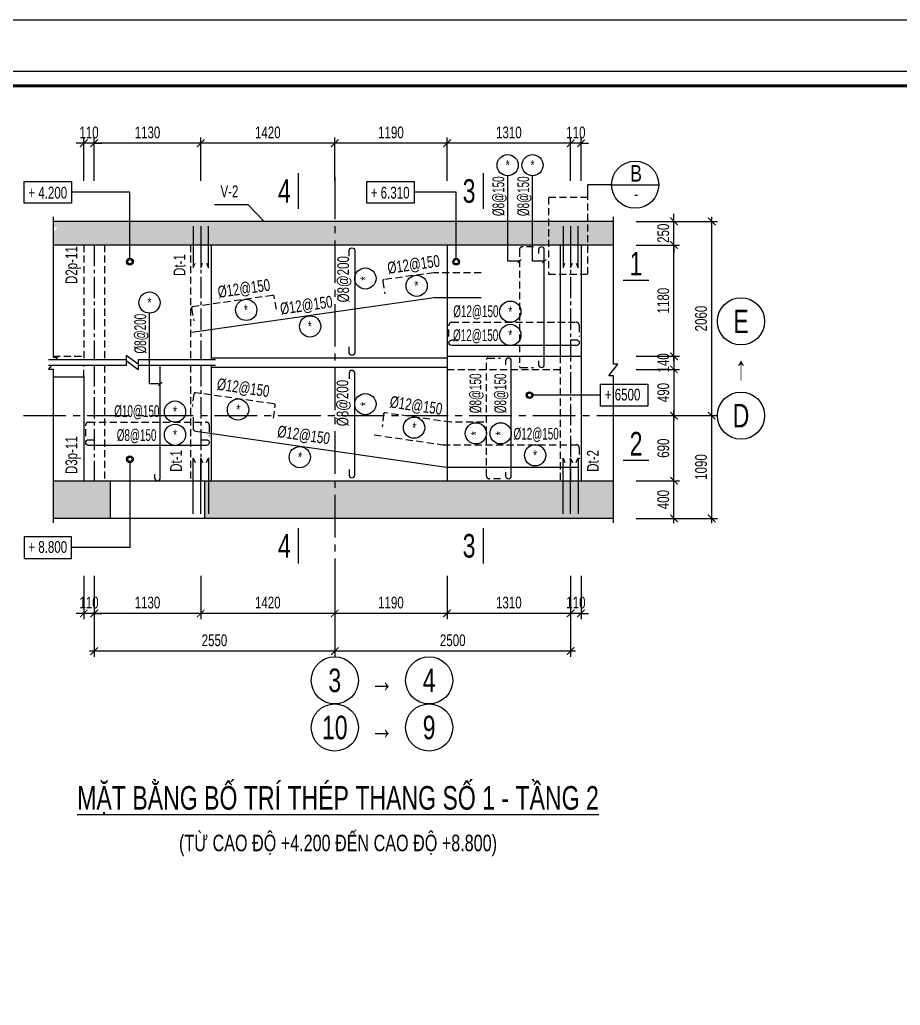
# Model space of a CAD drawing. Header units: millimetres. Extents: x -77370 to 109412, y -14880 to 214694.
# Drawn here: x 47377 to 56709, y 204241 to 214694 of the extents above; entities that cross this region are included whole.
import ezdxf
from ezdxf.enums import TextEntityAlignment as Align

# ---------------------------------------------------------------- set-up
doc = ezdxf.new("R2010")
doc.units = ezdxf.units.MM
doc.header["$LTSCALE"] = 300
doc.header["$MEASUREMENT"] = 0
doc.header["$PDMODE"] = 66
doc.linetypes.add('CENTER2', pattern=[1.125, 0.75, -0.125, 0.125, -0.125])
doc.linetypes.add('HIDDEN', pattern=[0.375, 0.25, -0.125])
doc.layers.get('0').update_dxf_attribs({"linetype": 'CONTINUOUS'})
doc.layers.get('DEFPOINTS').update_dxf_attribs({"linetype": 'CONTINUOUS'})
for name, color, linetype in [('CDC-KHUNGTEN', 7, 'CONTINUOUS'), ('CDC.01.AXIS', 160, 'CENTER2'), ('CDC.02.DIM', 1, 'CONTINUOUS'), ('CDC.03.BORDER', 3, 'CONTINUOUS'), ('CDC.06.TEXT', 2, 'CONTINUOUS'), ('CDC.10.HATCH', 251, 'CONTINUOUS'), ('CDC.11.NOTE', 8, 'CONTINUOUS'), ('CDC.14.STEELNUM', 2, 'CONTINUOUS'), ('KCS_BEAM', 8, 'HIDDEN'), ('KCS_COLUMN', 4, 'CONTINUOUS'), ('KCS_STEEL', 4, 'CONTINUOUS'), ('KCS_STEEL_BOTTOM', 4, 'CONTINUOUS'), ('KCS_STEEL_TOP', 4, 'HIDDEN'), ('KCS_TEXT_B', 2, 'CONTINUOUS')]:
    doc.layers.add(name, color=color, linetype=linetype)
doc.styles.add('KCS_BIGTEXT', font='arial.ttf', dxfattribs={"width": 0.7})
doc.styles.add('KCS_SMTEXT', font='arial.ttf', dxfattribs={"width": 0.7})
doc.styles.add('SMTEXT', font='arial.ttf', dxfattribs={"width": 0.7})
doc.dimstyles.new('KCS_DIM50', dxfattribs={"dimscale": 2, "dimtxt": 62.5, "dimasz": 40, "dimexe": 30, "dimexo": 0, "dimgap": 25, "dimtad": 1, "dimdec": 0, "dimzin": 13, "dimdsep": 46, "dimtxsty": 'KCS_SMTEXT', "dimblk": 'ARCHTICK', "dimcen": 0, "dimdle": 25, "dimclrd": 1, "dimclre": 1, "dimclrt": 2, "dimadec": 0, "dimazin": 0, "dimtfac": 1, "dimtdec": 0, "dimtix": 1, "dimtmove": 2, "dimatfit": 3, "dimfxl": 1, "dimtolj": 1, "dimtzin": 13, "dimarcsym": 0})

# ---------------------------------------------------------------- blocks, each defined once
blk = doc.blocks.new('_ArchTick')
at = {"color": 0, "linetype": 'ByBlock', "const_width": 0.15}
blk.add_lwpolyline([(-0.5, -0.5), (0.5, 0.5)], dxfattribs=at)
blk = doc.blocks.new('*D1303')
at = {"layer": 'CDC.02.DIM', "color": 1, "lineweight": -2, "transparency": 16777216}
for p, q in [((54711, 209355), (54711, 210545)), ((53911, 210495), (54771, 210495)), ((53911, 209405), (54771, 209405))]:
    blk.add_line(p, q, dxfattribs=at)
at = {"layer": 'DEFPOINTS', "color": 0, "transparency": 16777216}
for p in [(53911, 210495), (54711, 210495), (53911, 209405)]:
    blk.add_point(p, dxfattribs=at)
at = {"layer": 'CDC.02.DIM', "color": 1, "lineweight": -2, "transparency": 16777216, "xscale": 80, "yscale": 80, "zscale": 80}
for p, rotation in [((54711, 210495), 90), ((54711, 209405), 270)]:
    blk.add_blockref('_ArchTick', p, dxfattribs=dict(at, rotation=rotation))
at = {"layer": 'CDC.02.DIM', "color": 2, "transparency": 16777216, "insert": (54598, 209950), "char_height": 125, "attachment_point": 5, "rotation": 90, "style": 'KCS_SMTEXT'}
blk.add_mtext('\\A1;1090', dxfattribs=at)
blk = doc.blocks.new('*D1304')
at = {"layer": 'CDC.02.DIM', "color": 1, "lineweight": -2, "transparency": 16777216}
for p, q in [((53911, 209805), (54371, 209805)), ((54311, 209355), (54311, 209855)), ((53911, 209405), (54371, 209405))]:
    blk.add_line(p, q, dxfattribs=at)
at = {"layer": 'DEFPOINTS', "color": 0, "transparency": 16777216}
for p in [(53911, 209805), (54311, 209805), (53911, 209405)]:
    blk.add_point(p, dxfattribs=at)
at = {"layer": 'CDC.02.DIM', "color": 1, "lineweight": -2, "transparency": 16777216, "xscale": 80, "yscale": 80, "zscale": 80}
for p, rotation in [((54311, 209805), 90), ((54311, 209405), 270)]:
    blk.add_blockref('_ArchTick', p, dxfattribs=dict(at, rotation=rotation))
at = {"layer": 'CDC.02.DIM', "color": 2, "transparency": 16777216, "insert": (54198, 209605), "char_height": 125, "attachment_point": 5, "rotation": 90, "style": 'KCS_SMTEXT'}
blk.add_mtext('\\A1;400', dxfattribs=at)
blk = doc.blocks.new('*D1305')
at = {"layer": 'CDC.02.DIM', "color": 1, "lineweight": -2, "transparency": 16777216}
for p, q in [((54311, 209755), (54311, 210545)), ((53911, 210495), (54371, 210495)), ((53911, 209805), (54371, 209805))]:
    blk.add_line(p, q, dxfattribs=at)
at = {"layer": 'DEFPOINTS', "color": 0, "transparency": 16777216}
for p in [(53911, 210495), (54311, 210495), (53911, 209805)]:
    blk.add_point(p, dxfattribs=at)
at = {"layer": 'CDC.02.DIM', "color": 1, "lineweight": -2, "transparency": 16777216, "xscale": 80, "yscale": 80, "zscale": 80}
for p, rotation in [((54311, 210495), 90), ((54311, 209805), 270)]:
    blk.add_blockref('_ArchTick', p, dxfattribs=dict(at, rotation=rotation))
at = {"layer": 'CDC.02.DIM', "color": 2, "transparency": 16777216, "insert": (54198, 210150), "char_height": 125, "attachment_point": 5, "rotation": 90, "style": 'KCS_SMTEXT'}
blk.add_mtext('\\A1;690', dxfattribs=at)
blk = doc.blocks.new('*D1306')
at = {"layer": 'CDC.02.DIM', "color": 1, "lineweight": -2, "transparency": 16777216}
for p, q in [((53911, 212305), (54371, 212305)), ((54311, 211075), (54311, 212355)), ((53911, 211125), (54371, 211125))]:
    blk.add_line(p, q, dxfattribs=at)
at = {"layer": 'DEFPOINTS', "color": 0, "transparency": 16777216}
for p in [(53911, 212305), (54311, 212305), (53911, 211125)]:
    blk.add_point(p, dxfattribs=at)
at = {"layer": 'CDC.02.DIM', "color": 1, "lineweight": -2, "transparency": 16777216, "xscale": 80, "yscale": 80, "zscale": 80}
for p, rotation in [((54311, 212305), 90), ((54311, 211125), 270)]:
    blk.add_blockref('_ArchTick', p, dxfattribs=dict(at, rotation=rotation))
at = {"layer": 'CDC.02.DIM', "color": 2, "transparency": 16777216, "insert": (54198, 211715), "char_height": 125, "attachment_point": 5, "rotation": 90, "style": 'KCS_SMTEXT'}
blk.add_mtext('\\A1;1180', dxfattribs=at)
blk = doc.blocks.new('*D1307')
at = {"layer": 'CDC.02.DIM', "color": 1, "lineweight": -2, "transparency": 16777216}
for p, q in [((54311, 212555), (54311, 212635)), ((53911, 212555), (54371, 212555)), ((54311, 212305), (54311, 212555)), ((53911, 212305), (54371, 212305)), ((54311, 212305), (54311, 212225))]:
    blk.add_line(p, q, dxfattribs=at)
at = {"layer": 'DEFPOINTS', "color": 0, "transparency": 16777216}
for p in [(53911, 212555), (54311, 212555), (53911, 212305)]:
    blk.add_point(p, dxfattribs=at)
at = {"layer": 'CDC.02.DIM', "color": 1, "lineweight": -2, "transparency": 16777216, "xscale": 80, "yscale": 80, "zscale": 80}
for p, rotation in [((54311, 212555), 270), ((54311, 212305), 90)]:
    blk.add_blockref('_ArchTick', p, dxfattribs=dict(at, rotation=rotation))
at = {"layer": 'CDC.02.DIM', "color": 2, "transparency": 16777216, "insert": (54198, 212430), "char_height": 125, "attachment_point": 5, "rotation": 90, "style": 'KCS_SMTEXT'}
blk.add_mtext('\\A1;250', dxfattribs=at)
blk = doc.blocks.new('*D1308')
at = {"layer": 'CDC.02.DIM', "color": 1, "lineweight": -2, "transparency": 16777216}
for p, q in [((53911, 212555), (54771, 212555)), ((54711, 210445), (54711, 212605)), ((53911, 210495), (54771, 210495))]:
    blk.add_line(p, q, dxfattribs=at)
at = {"layer": 'DEFPOINTS', "color": 0, "transparency": 16777216}
for p in [(53911, 212555), (54711, 212555), (53911, 210495)]:
    blk.add_point(p, dxfattribs=at)
at = {"layer": 'CDC.02.DIM', "color": 1, "lineweight": -2, "transparency": 16777216, "xscale": 80, "yscale": 80, "zscale": 80}
for p, rotation in [((54711, 212555), 90), ((54711, 210495), 270)]:
    blk.add_blockref('_ArchTick', p, dxfattribs=dict(at, rotation=rotation))
at = {"layer": 'CDC.02.DIM', "color": 2, "transparency": 16777216, "insert": (54598, 211525), "char_height": 125, "attachment_point": 5, "rotation": 90, "style": 'KCS_SMTEXT'}
blk.add_mtext('\\A1;2060', dxfattribs=at)
blk = doc.blocks.new('*D1309')
at = {"layer": 'CDC.02.DIM', "color": 1, "lineweight": -2, "transparency": 16777216}
for p, q in [((50716, 208798), (50716, 207938)), ((53216, 208798), (53216, 207938)), ((53266, 207998), (50666, 207998))]:
    blk.add_line(p, q, dxfattribs=at)
at = {"layer": 'DEFPOINTS', "color": 0, "transparency": 16777216}
for p in [(50716, 208798), (53216, 208798), (50716, 207998)]:
    blk.add_point(p, dxfattribs=at)
at = {"layer": 'CDC.02.DIM', "color": 1, "lineweight": -2, "transparency": 16777216, "xscale": 80, "yscale": 80, "zscale": 80, "rotation": 180}
blk.add_blockref('_ArchTick', (50716, 207998), dxfattribs=at)
at = {"layer": 'CDC.02.DIM', "color": 1, "lineweight": -2, "transparency": 16777216, "xscale": 80, "yscale": 80, "zscale": 80}
blk.add_blockref('_ArchTick', (53216, 207998), dxfattribs=at)
at = {"layer": 'CDC.02.DIM', "color": 2, "transparency": 16777216, "insert": (51966, 208112), "char_height": 125, "attachment_point": 5, "style": 'KCS_SMTEXT'}
blk.add_mtext('\\A1;2500', dxfattribs=at)
blk = doc.blocks.new('*D1310')
at = {"layer": 'CDC.02.DIM', "color": 1, "lineweight": -2, "transparency": 16777216}
for p, q in [((50716, 208798), (50716, 208338)), ((51906, 208798), (51906, 208338)), ((51956, 208398), (50666, 208398))]:
    blk.add_line(p, q, dxfattribs=at)
at = {"layer": 'DEFPOINTS', "color": 0, "transparency": 16777216}
for p in [(50716, 208798), (51906, 208798), (50716, 208398)]:
    blk.add_point(p, dxfattribs=at)
at = {"layer": 'CDC.02.DIM', "color": 1, "lineweight": -2, "transparency": 16777216, "xscale": 80, "yscale": 80, "zscale": 80, "rotation": 180}
blk.add_blockref('_ArchTick', (50716, 208398), dxfattribs=at)
at = {"layer": 'CDC.02.DIM', "color": 1, "lineweight": -2, "transparency": 16777216, "xscale": 80, "yscale": 80, "zscale": 80}
blk.add_blockref('_ArchTick', (51906, 208398), dxfattribs=at)
at = {"layer": 'CDC.02.DIM', "color": 2, "transparency": 16777216, "insert": (51311, 208512), "char_height": 125, "attachment_point": 5, "style": 'KCS_SMTEXT'}
blk.add_mtext('\\A1;1190', dxfattribs=at)
blk = doc.blocks.new('*D1311')
at = {"layer": 'CDC.02.DIM', "color": 1, "lineweight": -2, "transparency": 16777216}
for p, q in [((53216, 208798), (53216, 208338)), ((53326, 208798), (53326, 208338)), ((53216, 208398), (53136, 208398)), ((53326, 208398), (53216, 208398)), ((53326, 208398), (53406, 208398))]:
    blk.add_line(p, q, dxfattribs=at)
at = {"layer": 'DEFPOINTS', "color": 0, "transparency": 16777216}
for p in [(53216, 208798), (53326, 208798), (53216, 208398)]:
    blk.add_point(p, dxfattribs=at)
at = {"layer": 'CDC.02.DIM', "color": 1, "lineweight": -2, "transparency": 16777216, "xscale": 80, "yscale": 80, "zscale": 80}
blk.add_blockref('_ArchTick', (53216, 208398), dxfattribs=at)
at = {"layer": 'CDC.02.DIM', "color": 1, "lineweight": -2, "transparency": 16777216, "xscale": 80, "yscale": 80, "zscale": 80, "rotation": 180}
blk.add_blockref('_ArchTick', (53326, 208398), dxfattribs=at)
at = {"layer": 'CDC.02.DIM', "color": 2, "transparency": 16777216, "insert": (53271, 208512), "char_height": 125, "attachment_point": 5, "style": 'KCS_SMTEXT'}
blk.add_mtext('\\A1;110', dxfattribs=at)
blk = doc.blocks.new('*D1312')
at = {"layer": 'CDC.02.DIM', "color": 1, "lineweight": -2, "transparency": 16777216}
for p, q in [((48166, 208798), (48166, 208338)), ((49296, 208798), (49296, 208338)), ((49346, 208398), (48116, 208398))]:
    blk.add_line(p, q, dxfattribs=at)
at = {"layer": 'DEFPOINTS', "color": 0, "transparency": 16777216}
for p in [(48166, 208798), (49296, 208798), (48166, 208398)]:
    blk.add_point(p, dxfattribs=at)
at = {"layer": 'CDC.02.DIM', "color": 1, "lineweight": -2, "transparency": 16777216, "xscale": 80, "yscale": 80, "zscale": 80, "rotation": 180}
blk.add_blockref('_ArchTick', (48166, 208398), dxfattribs=at)
at = {"layer": 'CDC.02.DIM', "color": 1, "lineweight": -2, "transparency": 16777216, "xscale": 80, "yscale": 80, "zscale": 80}
blk.add_blockref('_ArchTick', (49296, 208398), dxfattribs=at)
at = {"layer": 'CDC.02.DIM', "color": 2, "transparency": 16777216, "insert": (48731, 208512), "char_height": 125, "attachment_point": 5, "style": 'KCS_SMTEXT'}
blk.add_mtext('\\A1;1130', dxfattribs=at)
blk = doc.blocks.new('*D1313')
at = {"layer": 'CDC.02.DIM', "color": 1, "lineweight": -2, "transparency": 16777216}
for p, q in [((48056, 208798), (48056, 208338)), ((48166, 208798), (48166, 208338)), ((48056, 208398), (47976, 208398)), ((48166, 208398), (48056, 208398)), ((48166, 208398), (48246, 208398))]:
    blk.add_line(p, q, dxfattribs=at)
at = {"layer": 'DEFPOINTS', "color": 0, "transparency": 16777216}
for p in [(48056, 208798), (48166, 208798), (48056, 208398)]:
    blk.add_point(p, dxfattribs=at)
at = {"layer": 'CDC.02.DIM', "color": 1, "lineweight": -2, "transparency": 16777216, "xscale": 80, "yscale": 80, "zscale": 80}
blk.add_blockref('_ArchTick', (48056, 208398), dxfattribs=at)
at = {"layer": 'CDC.02.DIM', "color": 1, "lineweight": -2, "transparency": 16777216, "xscale": 80, "yscale": 80, "zscale": 80, "rotation": 180}
blk.add_blockref('_ArchTick', (48166, 208398), dxfattribs=at)
at = {"layer": 'CDC.02.DIM', "color": 2, "transparency": 16777216, "insert": (48111, 208512), "char_height": 125, "attachment_point": 5, "style": 'KCS_SMTEXT'}
blk.add_mtext('\\A1;110', dxfattribs=at)
blk = doc.blocks.new('*D1314')
at = {"layer": 'CDC.02.DIM', "color": 1, "lineweight": -2, "transparency": 16777216}
for p, q in [((48166, 208798), (48166, 207938)), ((50716, 208798), (50716, 207938)), ((50766, 207998), (48116, 207998))]:
    blk.add_line(p, q, dxfattribs=at)
at = {"layer": 'DEFPOINTS', "color": 0, "transparency": 16777216}
for p in [(48166, 208798), (50716, 208798), (48166, 207998)]:
    blk.add_point(p, dxfattribs=at)
at = {"layer": 'CDC.02.DIM', "color": 1, "lineweight": -2, "transparency": 16777216, "xscale": 80, "yscale": 80, "zscale": 80, "rotation": 180}
blk.add_blockref('_ArchTick', (48166, 207998), dxfattribs=at)
at = {"layer": 'CDC.02.DIM', "color": 1, "lineweight": -2, "transparency": 16777216, "xscale": 80, "yscale": 80, "zscale": 80}
blk.add_blockref('_ArchTick', (50716, 207998), dxfattribs=at)
at = {"layer": 'CDC.02.DIM', "color": 2, "transparency": 16777216, "insert": (49441, 208112), "char_height": 125, "attachment_point": 5, "style": 'KCS_SMTEXT'}
blk.add_mtext('\\A1;2550', dxfattribs=at)
blk = doc.blocks.new('*D1315')
at = {"layer": 'CDC.02.DIM', "color": 1, "lineweight": -2, "transparency": 16777216}
for p, q in [((49296, 208798), (49296, 208338)), ((50716, 208798), (50716, 208338)), ((50766, 208398), (49246, 208398))]:
    blk.add_line(p, q, dxfattribs=at)
at = {"layer": 'DEFPOINTS', "color": 0, "transparency": 16777216}
for p in [(49296, 208798), (50716, 208798), (49296, 208398)]:
    blk.add_point(p, dxfattribs=at)
at = {"layer": 'CDC.02.DIM', "color": 1, "lineweight": -2, "transparency": 16777216, "xscale": 80, "yscale": 80, "zscale": 80, "rotation": 180}
blk.add_blockref('_ArchTick', (49296, 208398), dxfattribs=at)
at = {"layer": 'CDC.02.DIM', "color": 1, "lineweight": -2, "transparency": 16777216, "xscale": 80, "yscale": 80, "zscale": 80}
blk.add_blockref('_ArchTick', (50716, 208398), dxfattribs=at)
at = {"layer": 'CDC.02.DIM', "color": 2, "transparency": 16777216, "insert": (50006, 208512), "char_height": 125, "attachment_point": 5, "style": 'KCS_SMTEXT'}
blk.add_mtext('\\A1;1420', dxfattribs=at)
blk = doc.blocks.new('*D1316')
at = {"layer": 'CDC.02.DIM', "color": 1, "lineweight": -2, "transparency": 16777216}
for p, q in [((51906, 208798), (51906, 208338)), ((53216, 208798), (53216, 208338)), ((53266, 208398), (51856, 208398))]:
    blk.add_line(p, q, dxfattribs=at)
at = {"layer": 'DEFPOINTS', "color": 0, "transparency": 16777216}
for p in [(51906, 208798), (53216, 208798), (51906, 208398)]:
    blk.add_point(p, dxfattribs=at)
at = {"layer": 'CDC.02.DIM', "color": 1, "lineweight": -2, "transparency": 16777216, "xscale": 80, "yscale": 80, "zscale": 80, "rotation": 180}
blk.add_blockref('_ArchTick', (51906, 208398), dxfattribs=at)
at = {"layer": 'CDC.02.DIM', "color": 1, "lineweight": -2, "transparency": 16777216, "xscale": 80, "yscale": 80, "zscale": 80}
blk.add_blockref('_ArchTick', (53216, 208398), dxfattribs=at)
at = {"layer": 'CDC.02.DIM', "color": 2, "transparency": 16777216, "insert": (52561, 208512), "char_height": 125, "attachment_point": 5, "style": 'KCS_SMTEXT'}
blk.add_mtext('\\A1;1310', dxfattribs=at)
blk = doc.blocks.new('*D1321')
at = {"layer": 'CDC.02.DIM', "color": 1, "lineweight": -2, "transparency": 16777216}
for p, q in [((51956, 213384), (50666, 213384)), ((50716, 212984), (50716, 213444)), ((51906, 212984), (51906, 213444))]:
    blk.add_line(p, q, dxfattribs=at)
at = {"layer": 'DEFPOINTS', "color": 0, "transparency": 16777216}
for p in [(50716, 213384), (50716, 212984), (51906, 212984)]:
    blk.add_point(p, dxfattribs=at)
at = {"layer": 'CDC.02.DIM', "color": 1, "lineweight": -2, "transparency": 16777216, "xscale": 80, "yscale": 80, "zscale": 80, "rotation": 180}
blk.add_blockref('_ArchTick', (50716, 213384), dxfattribs=at)
at = {"layer": 'CDC.02.DIM', "color": 1, "lineweight": -2, "transparency": 16777216, "xscale": 80, "yscale": 80, "zscale": 80}
blk.add_blockref('_ArchTick', (51906, 213384), dxfattribs=at)
at = {"layer": 'CDC.02.DIM', "color": 2, "transparency": 16777216, "insert": (51311, 213498), "char_height": 125, "attachment_point": 5, "style": 'KCS_SMTEXT'}
blk.add_mtext('\\A1;1190', dxfattribs=at)
blk = doc.blocks.new('*D1322')
at = {"layer": 'CDC.02.DIM', "color": 1, "lineweight": -2, "transparency": 16777216}
for p, q in [((53216, 213384), (53136, 213384)), ((53216, 212984), (53216, 213444)), ((53326, 213384), (53216, 213384)), ((53326, 212984), (53326, 213444)), ((53326, 213384), (53406, 213384))]:
    blk.add_line(p, q, dxfattribs=at)
at = {"layer": 'DEFPOINTS', "color": 0, "transparency": 16777216}
for p in [(53216, 213384), (53216, 212984), (53326, 212984)]:
    blk.add_point(p, dxfattribs=at)
at = {"layer": 'CDC.02.DIM', "color": 1, "lineweight": -2, "transparency": 16777216, "xscale": 80, "yscale": 80, "zscale": 80}
blk.add_blockref('_ArchTick', (53216, 213384), dxfattribs=at)
at = {"layer": 'CDC.02.DIM', "color": 1, "lineweight": -2, "transparency": 16777216, "xscale": 80, "yscale": 80, "zscale": 80, "rotation": 180}
blk.add_blockref('_ArchTick', (53326, 213384), dxfattribs=at)
at = {"layer": 'CDC.02.DIM', "color": 2, "transparency": 16777216, "insert": (53271, 213498), "char_height": 125, "attachment_point": 5, "style": 'KCS_SMTEXT'}
blk.add_mtext('\\A1;110', dxfattribs=at)
blk = doc.blocks.new('*D1323')
at = {"layer": 'CDC.02.DIM', "color": 1, "lineweight": -2, "transparency": 16777216}
for p, q in [((50766, 213384), (49246, 213384)), ((49296, 212984), (49296, 213444)), ((50716, 212984), (50716, 213444))]:
    blk.add_line(p, q, dxfattribs=at)
at = {"layer": 'DEFPOINTS', "color": 0, "transparency": 16777216}
for p in [(49296, 213384), (49296, 212984), (50716, 212984)]:
    blk.add_point(p, dxfattribs=at)
at = {"layer": 'CDC.02.DIM', "color": 1, "lineweight": -2, "transparency": 16777216, "xscale": 80, "yscale": 80, "zscale": 80, "rotation": 180}
blk.add_blockref('_ArchTick', (49296, 213384), dxfattribs=at)
at = {"layer": 'CDC.02.DIM', "color": 1, "lineweight": -2, "transparency": 16777216, "xscale": 80, "yscale": 80, "zscale": 80}
blk.add_blockref('_ArchTick', (50716, 213384), dxfattribs=at)
at = {"layer": 'CDC.02.DIM', "color": 2, "transparency": 16777216, "insert": (50006, 213498), "char_height": 125, "attachment_point": 5, "style": 'KCS_SMTEXT'}
blk.add_mtext('\\A1;1420', dxfattribs=at)
blk = doc.blocks.new('*D1324')
at = {"layer": 'CDC.02.DIM', "color": 1, "lineweight": -2, "transparency": 16777216}
for p, q in [((53266, 213384), (51856, 213384)), ((51906, 212984), (51906, 213444)), ((53216, 212984), (53216, 213444))]:
    blk.add_line(p, q, dxfattribs=at)
at = {"layer": 'DEFPOINTS', "color": 0, "transparency": 16777216}
for p in [(51906, 213384), (51906, 212984), (53216, 212984)]:
    blk.add_point(p, dxfattribs=at)
at = {"layer": 'CDC.02.DIM', "color": 1, "lineweight": -2, "transparency": 16777216, "xscale": 80, "yscale": 80, "zscale": 80, "rotation": 180}
blk.add_blockref('_ArchTick', (51906, 213384), dxfattribs=at)
at = {"layer": 'CDC.02.DIM', "color": 1, "lineweight": -2, "transparency": 16777216, "xscale": 80, "yscale": 80, "zscale": 80}
blk.add_blockref('_ArchTick', (53216, 213384), dxfattribs=at)
at = {"layer": 'CDC.02.DIM', "color": 2, "transparency": 16777216, "insert": (52561, 213498), "char_height": 125, "attachment_point": 5, "style": 'KCS_SMTEXT'}
blk.add_mtext('\\A1;1310', dxfattribs=at)
blk = doc.blocks.new('*D1325')
at = {"layer": 'CDC.02.DIM', "color": 1, "lineweight": -2, "transparency": 16777216}
for p, q in [((49346, 213384), (48116, 213384)), ((48166, 212984), (48166, 213444)), ((49296, 212984), (49296, 213444))]:
    blk.add_line(p, q, dxfattribs=at)
at = {"layer": 'DEFPOINTS', "color": 0, "transparency": 16777216}
for p in [(48166, 213384), (48166, 212984), (49296, 212984)]:
    blk.add_point(p, dxfattribs=at)
at = {"layer": 'CDC.02.DIM', "color": 1, "lineweight": -2, "transparency": 16777216, "xscale": 80, "yscale": 80, "zscale": 80, "rotation": 180}
blk.add_blockref('_ArchTick', (48166, 213384), dxfattribs=at)
at = {"layer": 'CDC.02.DIM', "color": 1, "lineweight": -2, "transparency": 16777216, "xscale": 80, "yscale": 80, "zscale": 80}
blk.add_blockref('_ArchTick', (49296, 213384), dxfattribs=at)
at = {"layer": 'CDC.02.DIM', "color": 2, "transparency": 16777216, "insert": (48731, 213498), "char_height": 125, "attachment_point": 5, "style": 'KCS_SMTEXT'}
blk.add_mtext('\\A1;1130', dxfattribs=at)
blk = doc.blocks.new('*D1326')
at = {"layer": 'CDC.02.DIM', "color": 1, "lineweight": -2, "transparency": 16777216}
for p, q in [((48056, 213384), (47976, 213384)), ((48056, 212984), (48056, 213444)), ((48166, 213384), (48056, 213384)), ((48166, 212984), (48166, 213444)), ((48166, 213384), (48246, 213384))]:
    blk.add_line(p, q, dxfattribs=at)
at = {"layer": 'DEFPOINTS', "color": 0, "transparency": 16777216}
for p in [(48056, 213384), (48056, 212984), (48166, 212984)]:
    blk.add_point(p, dxfattribs=at)
at = {"layer": 'CDC.02.DIM', "color": 1, "lineweight": -2, "transparency": 16777216, "xscale": 80, "yscale": 80, "zscale": 80}
blk.add_blockref('_ArchTick', (48056, 213384), dxfattribs=at)
at = {"layer": 'CDC.02.DIM', "color": 1, "lineweight": -2, "transparency": 16777216, "xscale": 80, "yscale": 80, "zscale": 80, "rotation": 180}
blk.add_blockref('_ArchTick', (48166, 213384), dxfattribs=at)
at = {"layer": 'CDC.02.DIM', "color": 2, "transparency": 16777216, "insert": (48111, 213498), "char_height": 125, "attachment_point": 5, "style": 'KCS_SMTEXT'}
blk.add_mtext('\\A1;110', dxfattribs=at)
blk = doc.blocks.new('*D942')
at = {"layer": 'CDC.02.DIM', "color": 1, "lineweight": -2, "transparency": 16777216}
for p, q in [((54311, 211125), (54311, 211205)), ((53911, 211125), (54371, 211125)), ((54311, 211125), (54311, 210985)), ((53911, 210985), (54371, 210985)), ((54311, 210985), (54311, 210905))]:
    blk.add_line(p, q, dxfattribs=at)
at = {"layer": 'DEFPOINTS', "color": 0, "transparency": 16777216}
for p in [(53911, 211125), (53911, 210985), (54311, 210985)]:
    blk.add_point(p, dxfattribs=at)
at = {"layer": 'CDC.02.DIM', "color": 1, "lineweight": -2, "transparency": 16777216, "xscale": 80, "yscale": 80, "zscale": 80}
for p, rotation in [((54311, 211125), 270), ((54311, 210985), 90)]:
    blk.add_blockref('_ArchTick', p, dxfattribs=dict(at, rotation=rotation))
at = {"layer": 'CDC.02.DIM', "color": 2, "transparency": 16777216, "insert": (54198, 211055), "char_height": 125, "attachment_point": 5, "rotation": 90, "style": 'KCS_SMTEXT'}
blk.add_mtext('\\A1;140', dxfattribs=at)
blk = doc.blocks.new('*D943')
at = {"layer": 'CDC.02.DIM', "color": 1, "lineweight": -2, "transparency": 16777216}
for p, q in [((53911, 210985), (54371, 210985)), ((54311, 211035), (54311, 210445)), ((53911, 210495), (54371, 210495))]:
    blk.add_line(p, q, dxfattribs=at)
at = {"layer": 'DEFPOINTS', "color": 0, "transparency": 16777216}
for p in [(53911, 210985), (53911, 210495), (54311, 210495)]:
    blk.add_point(p, dxfattribs=at)
at = {"layer": 'CDC.02.DIM', "color": 1, "lineweight": -2, "transparency": 16777216, "xscale": 80, "yscale": 80, "zscale": 80}
for p, rotation in [((54311, 210985), 90), ((54311, 210495), 270)]:
    blk.add_blockref('_ArchTick', p, dxfattribs=dict(at, rotation=rotation))
at = {"layer": 'CDC.02.DIM', "color": 2, "transparency": 16777216, "insert": (54198, 210740), "char_height": 125, "attachment_point": 5, "rotation": 90, "style": 'KCS_SMTEXT'}
blk.add_mtext('\\A1;490', dxfattribs=at)
blk = doc.blocks.new('GCC_01')
at = {"layer": 'CDC.06.TEXT', "color": 4}
blk.add_line((0, 0), (0, 375), dxfattribs=at)
at = {"layer": 'CDC.06.TEXT', "color": 4, "style": 'KCS_BIGTEXT', "width": 0.6}
blk.add_attdef('1', text='', height=250, dxfattribs=at).set_placement((-83, 62), align=Align.RIGHT)
blk = doc.blocks.new('Khung tên chuẩn')
at = {"layer": 'CDC-KHUNGTEN', "color": 8}
blk.add_lwpolyline([(75096, 1100), (83000, 1100), (83000, 58300), (3000, 58300), (3000, 1100), (75096, 1100)], dxfattribs=at)
at = {"layer": 'CDC-KHUNGTEN', "color": 255, "lineweight": 60}
blk.add_lwpolyline([(74900, 1400), (74900, 58000), (3300, 58000), (3300, 1400), (74900, 1400)], close=True, dxfattribs=at)
at = {"layer": 'DEFPOINTS', "color": 1, "ltscale": 0.2}
blk.add_lwpolyline([(0, 0), (0, 59400), (84100, 59400), (84100, 0), (0, 0)], close=True, dxfattribs=at)

msp = doc.modelspace()

# ---------------------------------------------------------------- hatches: boundary and pattern name
at = {"layer": 'CDC.10.HATCH'}
h = msp.add_hatch(dxfattribs=at)
h.set_pattern_fill('BETONG', color=256, scale=30, style=0, pattern_type=2)
h.set_pattern_definition([(50, (-2157825.56, 1614703.56), (215.178055, -18.82564), [22.5, -247.5]), (355, (-2157825.56, 1614703.56), (-41.6254, 225.65764), [18, -198]), (100.4514, (-2157807.63, 1614702), (173.552815, 206.831863), [19.122057, -210.342634]), (46.1842, (-2157825.56, 1614763.56), (320.172315, -49.655704), [33.75, -371.25]), (96.6356, (-2157798.88, 1614759.43), (280.39881, 292.23536), [28.683086, -315.5139]), (351.1842, (-2157825.56, 1614763.56), (280.398584, 292.23558), [27, -297]), (21, (-2157795.56, 1614748.56), (179.072116, -120.785667), [22.5, -247.5]), (226, (-2157795.56, 1614748.56), (201.564637, -109.661943), [18, -198]), (71.4514, (-2157780.64, 1614738.5), (252.066789, 96.759149), [19.122057, -210.342634]), (67.5, (-2157825.56, 1614703.56), (-46.774855, 88.3123386), [0, -195.6, 0, -201, 0, -198.75]), (4.5, (-2157825.56, 1614703.56), (85.005277, 114.0309566), [0, -114.6, 0, -191.1, 0, -75.75]), (327.5, (-2157892.46, 1614703.56), (160.1467309, -6.7664615), [0, -75, 0, -234, 0, -310.5]), (317.5, (-2157922.46, 1614703.56), (174.955851, 30.031495), [0, -97.5, 0, -155.4, 0, -220.5]), (315, (-2157825.56, 1614703.56), (90.1561146, 90.1561146), []), (315, (-2157825.56, 1614740.31), (90.1561146, 90.1561146), [])])
h.paths.add_polyline_path([(53668.4, 209805.3), (49336, 209805.3), (49336, 209405.3), (53668.4, 209405.3)])
h.paths.add_polyline_path([(48336, 209805.3), (47730.2, 209805.3), (47730.2, 209405.3), (48336, 209405.3)])
h.paths.add_polyline_path([(47730.2, 212492.8), (47777.1, 212492.8), (47730.2, 212430.3), (47730.2, 212305.3), (53668.4, 212305.3), (53668.4, 212555.3), (47730.2, 212555.3)])

# ---------------------------------------------------------------- linework, layer by layer
at = {"layer": 'CDC.01.AXIS', "ltscale": 2}
for p, q in [((50716, 213028.9), (50716, 208797.8)), ((47416.7, 210495.3), (53972.5, 210495.3))]:
    msp.add_line(p, q, dxfattribs=at)
at = {"layer": 'CDC.01.AXIS'}
for p, q in [((48166, 212305.3), (48166, 211086.7)), ((49296, 212305.3), (49296, 211086.7)), ((53216, 212305.3), (53216, 209805.3)), ((48166, 211028.1), (48166, 209805.3)), ((49296, 211028.1), (49296, 209805.3))]:
    msp.add_line(p, q, dxfattribs=at)
at = {"layer": 'CDC.02.DIM', "linetype": 'ByBlock'}
msp.add_line((53531.3, 210712.3), (52816.7, 210712.3), dxfattribs=at)
for points in [[(47926.9, 212749.1), (47425.7, 212749.1), (47425.7, 212979.8), (47926.9, 212979.8)], [(51555.7, 212749.1), (51054.5, 212749.1), (51054.5, 212979.8), (51555.7, 212979.8)], [(53531.3, 210827.6), (54032.5, 210827.6), (54032.5, 210596.9), (53531.3, 210596.9)], [(47926.9, 209211.5), (47425.7, 209211.5), (47425.7, 208980.8), (47926.9, 208980.8)]]:
    msp.add_lwpolyline(points, close=True, dxfattribs=at)
for points in [[(48544.8, 212163.6), (48544.8, 212864.5), (47926.9, 212864.5)], [(52002.6, 212163.6), (52002.6, 212864.5), (51555.7, 212864.5)], [(48544.8, 209997), (48544.8, 209096.1), (47926.9, 209096.1)]]:
    msp.add_lwpolyline(points, dxfattribs=at)
at = {"layer": 'CDC.02.DIM', "color": 3}
for centre in [(48544.8, 212127.7), (52002.6, 212127.7), (52780.7, 210712.3), (48544.8, 210032.9)]:
    msp.add_circle(centre, 36, dxfattribs=at)
at = {"layer": 'CDC.02.DIM', "linetype": 'ByBlock'}
for centre in [(48544.8, 212127.7), (52002.6, 212127.7), (52780.7, 210712.3), (48544.8, 210032.9)]:
    msp.add_circle(centre, 23, dxfattribs=at)
at = {"layer": 'CDC.02.DIM'}
for centre in [(55021.4, 211495.3), (55021.4, 210495.3), (50716, 207687.8), (51716, 207687.8), (50716, 207187.8), (51716, 207187.8)]:
    msp.add_circle(centre, 250, dxfattribs=at)
at = {"layer": 'CDC.03.BORDER'}
for p, q in [((49406, 212305.3), (49406, 211086.7)), ((51906, 212305.1), (51906, 209805.3)), ((53106, 212305.3), (53106, 211125.3)), ((53326, 212305.3), (53326, 209805.3)), ((51906, 211105.3), (49406, 211105.3)), ((51906, 211125.3), (53326, 211125.3)), ((49406, 211028.1), (49406, 209805.3)), ((51906, 211005.3), (49406, 211005.3)), ((47730.2, 210905.3), (48056, 210905.3)), ((48056, 210905.3), (48056, 209805.3))]:
    msp.add_line(p, q, dxfattribs=at)
at = {"layer": 'CDC.06.TEXT', "color": 8}
msp.add_line((53649.5, 212944), (54149.5, 212944), dxfattribs=at)
msp.add_circle((53899.5, 212944), 250, dxfattribs=at)
at = {"layer": 'CDC.11.NOTE'}
for p, q in [((53396.8, 212809.2), (53396.8, 212944)), ((53649.5, 212944), (53396.8, 212944)), ((49799.6, 212731.6), (49441.5, 212731.6)), ((49966.9, 212555.3), (49799.6, 212731.6))]:
    msp.add_line(p, q, dxfattribs=at)
at = {"layer": 'CDC.11.NOTE', "color": 3}
for p, q in [((52692.1, 212152.4), (52655, 212115.3)), ((52955.3, 212152.4), (52918.2, 212115.3)), ((48885.3, 210850.3), (48848.2, 210813.2))]:
    msp.add_line(p, q, dxfattribs=at)
at = {"layer": 'CDC.11.NOTE'}
for points in [[(52673.6, 212133.8), (52548.4, 212133.8), (52548.4, 213039.2)], [(52936.8, 212133.8), (52811.6, 212133.8), (52811.6, 213039.2)], [(48866.8, 210831.8), (48752.1, 210831.8), (48752.1, 211581.8)]]:
    msp.add_lwpolyline(points, dxfattribs=at)
at = {"layer": 'CDC.11.NOTE', "linetype": 'HIDDEN'}
msp.add_lwpolyline([(52980.1, 211996.5), (53396.8, 211996.5), (53396.8, 212809.2), (52980.1, 212809.2)], close=True, dxfattribs=at)
at = {"layer": 'CDC.11.NOTE', "color": 1}
for points in [[(47730.2, 212602.2), (47730.2, 211114.5), (47777.1, 211114.5), (47756.2, 211086.7)], [(53668.4, 209358.4), (53668.4, 210917.8), (53621.6, 210917.8), (53715.3, 211042.8), (53668.4, 211042.8), (53668.4, 212602.2)], [(49452.8, 211086.7), (48630.6, 211086.7), (48630.6, 211039.8), (48505.6, 211133.5), (48505.6, 211086.7), (47683.4, 211086.7)], [(49452.8, 211028.1), (48630.6, 211028.1), (48630.6, 210981.2), (48505.6, 211075), (48505.6, 211028.1), (47683.4, 211028.1)], [(47712.3, 211028.1), (47683.4, 210989.5), (47730.2, 210989.5), (47730.2, 209358.4)]]:
    msp.add_lwpolyline(points, dxfattribs=at)
at = {"layer": 'CDC.14.STEELNUM', "color": 8}
for centre in [(52548.4, 213151.7), (52811.6, 213151.7), (51040.5, 211949.9), (51584.1, 211872.3), (48752.1, 211694.3), (49777.9, 211616.8), (52576, 211597.9), (50454.7, 211441.5), (52576, 211351.4), (49023.1, 210538.5), (49690.9, 210559.9), (51040.5, 210617.3), (51556.3, 210367.1), (52211.1, 210307.5), (52474, 210307.4), (49023.1, 210292.3), (50344.6, 210055), (52839.3, 210074.5)]:
    msp.add_circle(centre, 112.5, dxfattribs=at)
at = {"layer": 'KCS_BEAM'}
for p, q in [((48056, 212305.3), (48056, 211086.7)), ((48276, 212305.3), (48276, 211086.7)), ((49186, 212305.3), (49186, 211086.7)), ((47730.2, 211125.3), (48056, 211125.3)), ((53106, 211125.3), (53106, 209805.3)), ((48056, 210905.3), (48056, 211028.1)), ((48276, 211028.1), (48276, 209805.3)), ((49186, 211028.1), (49186, 209805.3)), ((51906, 210985.3), (53106, 210985.3))]:
    msp.add_line(p, q, dxfattribs=at)
at = {"layer": 'KCS_COLUMN'}
for p, q in [((48336, 209805.3), (48336, 209405.3)), ((49336, 209805.3), (49336, 209405.3))]:
    msp.add_line(p, q, dxfattribs=at)
for points in [[(53668.4, 212555.3), (47730.2, 212555.3)], [(47730.2, 212305.3), (53668.4, 212305.3)], [(47730.2, 209805.3), (53668.4, 209805.3)], [(53668.4, 209405.3), (47730.2, 209405.3)]]:
    msp.add_lwpolyline(points, dxfattribs=at)
at = {"layer": 'KCS_STEEL'}
for points in [[(49216, 212505.3), (49216, 212064.9), (49235.2, 212112)], [(49296, 212505.3), (49296, 212064.9), (49315.2, 212112)], [(49355.5, 212112), (49376, 212063.4), (49376, 212505.3)], [(53136, 212505.3), (53136, 212064.9), (53155.2, 212112)], [(53216, 212505.3), (53216, 212064.9), (53235.2, 212112)], [(53275.5, 212112), (53296, 212063.4), (53296, 212505.3)], [(49216, 209455.3), (49216, 210045.6), (49235.2, 209998.4)], [(49296, 209455.3), (49296, 210045.6), (49315.2, 209998.4)], [(49355.5, 209998.4), (49376, 210047), (49376, 209455.3)], [(53136, 209455.3), (53136, 210045.6), (53155.2, 209998.4)], [(53216, 209455.3), (53216, 210045.6), (53235.2, 209998.4)], [(53275.5, 209998.4), (53296, 210047), (53296, 209455.3)]]:
    msp.add_lwpolyline(points, dxfattribs=at)
at = {"layer": 'KCS_STEEL_BOTTOM', "color": 4}
for points in [[(50868, 212185.3), (50868, 212245.3, -1), (50928, 212245.3), (50928, 211165.3, -1), (50868, 211165.3), (50868, 211225.3)], [(52876.8, 211075.3), (52876.8, 211035.3, 1), (52936.8, 211035.3), (52936.8, 212255.7, 1), (52876.8, 212255.7), (52876.8, 212215.7)], [(53216, 211298.9), (53276, 211298.9, -1.0017434), (53275.9, 211238.9), (51956, 211238.9, -1), (51956, 211298.9), (52016, 211298.9)], [(52526.8, 209895.3), (52526.8, 209855.3, 1), (52586.8, 209855.3), (52586.8, 211075.7, 1), (52526.8, 211075.7), (52526.8, 211035.7)], [(48806.8, 209875.3), (48806.8, 209835.3, 1), (48866.8, 209835.3), (48866.8, 211028.1)], [(50868, 209925.3), (50868, 209865.3, 1), (50928, 209865.3), (50928, 210945.3, 1), (50868, 210945.3), (50868, 210885.3)], [(53306, 209946.3), (51900.8, 209946.3), (49243.8, 210326, -0.3731998), (49218, 210355.7), (49218, 210479.7)], [(49296, 210239.8), (49356, 210239.8, -1.0017434), (49355.9, 210179.8), (48106, 210179.8, -1), (48106, 210239.8), (48166, 210239.8)]]:
    msp.add_lwpolyline(points, format="xyb", dxfattribs=at)
msp.add_lwpolyline([(52267.5, 211743), (51767.7, 211743), (49199.3, 211375.7)], dxfattribs=at)
at = {"layer": 'KCS_STEEL_TOP'}
for points in [[(52823.6, 212285.7), (52703.6, 212285.7, 0.4142136), (52673.6, 212255.7), (52673.6, 211020.3, 0.4142136), (52688.6, 211005.3), (52823.6, 211005.3)], [(51926, 211335.4), (51926, 211455.4, -0.4142136), (51956, 211485.4), (53276, 211485.4, -0.4142136), (53306, 211455.4), (53306, 211335.4)], [(52473.6, 209825.3), (52353.6, 209825.3, -0.4142136), (52323.6, 209855.3), (52323.6, 211090.3, -0.4142136), (52338.6, 211105.3), (52473.6, 211105.3)], [(48076, 210276), (48076, 210396, -0.4142136), (48106, 210426), (49356, 210426, -0.4142136), (49386, 210396), (49386, 210276)], [(51134.4, 210291.2), (51862.5, 210187), (53276, 210187, -0.4142136), (53306, 210157), (53306, 210037)]]:
    msp.add_lwpolyline(points, format="xyb", dxfattribs=at)
at = {"layer": 'KCS_STEEL_TOP', "color": 4}
for points in [[(52267.5, 212011.4), (51766.3, 212011.4), (51235.8, 211937, 0.412609), (51223.8, 211919.6), (51247.9, 211786.8)], [(50098.5, 211624.9), (50074.4, 211757.7, 0.41582), (50056.9, 211769.8), (49210.1, 211649.9, 0.412609), (49198.1, 211632.4), (49222.2, 211499.6)], [(50064.9, 210468), (50084.2, 210602.5, 0.41582), (50070.8, 210619), (49240.2, 210738.4, 0.412609), (49223.8, 210725.1), (49204.7, 210591.7)], [(52294.7, 210424.5), (51947.1, 210424.5), (51249, 210524.9, 0.412609), (51232.6, 210511.5), (51218.5, 210377.3)]]:
    msp.add_lwpolyline(points, format="xyb", dxfattribs=at)

# ---------------------------------------------------------------- block references
at = {"xscale": 0.5000000002619345, "yscale": 0.5000000002619345, "zscale": 0.5000000002619345}
msp.add_blockref('Khung tên chuẩn', (42050, 184994.5), dxfattribs=at)
at = {"layer": 'CDC.06.TEXT'}
ref = msp.add_blockref('GCC_01', (50332.7, 212690.2), dxfattribs=at)
ref.add_attrib('1', '4', dxfattribs={"color": 4, "height": 250, "style": 'KCS_BIGTEXT', "width": 0.7}).set_placement((50249.4, 212752.7), align=Align.RIGHT)
ref = msp.add_blockref('GCC_01', (52290.7, 212690.2), dxfattribs=at)
ref.add_attrib('1', '3', dxfattribs={"color": 4, "height": 250, "style": 'KCS_BIGTEXT', "width": 0.7}).set_placement((52207.4, 212752.7), align=Align.RIGHT)
ref = msp.add_blockref('GCC_01', (50332.7, 208927.2), dxfattribs=at)
ref.add_attrib('1', '4', dxfattribs={"color": 4, "height": 250, "style": 'KCS_BIGTEXT', "width": 0.7}).set_placement((50249.4, 208989.7), align=Align.RIGHT)
ref = msp.add_blockref('GCC_01', (52290.7, 208927.2), dxfattribs=at)
ref.add_attrib('1', '3', dxfattribs={"color": 4, "height": 250, "style": 'KCS_BIGTEXT', "width": 0.7}).set_placement((52207.4, 208989.7), align=Align.RIGHT)

# ---------------------------------------------------------------- texts
at = {"layer": 'CDC.02.DIM', "color": 4, "style": 'KCS_SMTEXT', "width": 0.7}
for s, p in [('E', (55021.4, 211495.3)), ('↑', (55021.4, 210995.3)), ('D', (55021.4, 210495.3)), ('3', (50716, 207687.8)), ('4', (51716, 207687.8)), ('→', (51216, 207687.8)), ('10', (50716, 207187.8)), ('9', (51716, 207187.8)), ('→', (51216, 207187.8))]:
    msp.add_text(s, height=250, dxfattribs=at).set_placement(p, align=Align.MIDDLE)
at = {"layer": 'CDC.06.TEXT', "style": 'SMTEXT', "width": 0.75}
for s, height, p in [('B', 175, (53909.8, 213065.1)), ('-', 125, (53909.8, 212844.7))]:
    msp.add_text(s, height=height, dxfattribs=at).set_placement(p, align=Align.MIDDLE_CENTER)
at = {"layer": 'CDC.06.TEXT', "style": 'KCS_SMTEXT'}
for s, width, p in [('V-2', 0.7, (49599.5, 212875.2)), ('%%C12@150', 0.6, (52211.4, 211593.2)), ('%%C12@150', 0.6, (52209, 211338.9)), ('%%C10@150', 0.6, (48618, 210533.9)), ('%%C8@150', 0.6, (48615.5, 210279.8)), ('%%C12@150', 0.6, (52850.3, 210294))]:
    msp.add_text(s, height=125, dxfattribs=dict(at, width=width)).set_placement(p, align=Align.MIDDLE)
for s, rotation, width, p in [('%%C8@150', 90, 0.6, (52459.3, 212822)), ('%%C8@150', 90, 0.6, (52722.5, 212822)), ('%%C12@150', 8.13749, 0.7, (51552.7, 212090.7)), ('%%C8@200', 90.00003, 0.7, (50814.2, 211941.7)), ('%%C12@150', 8.13749, 0.7, (49754.2, 211835.9)), ('%%C12@150', 8.13749, 0.7, (50415.4, 211658.5)), ('%%C8@200', 90, 0.6, (48663, 211364.5)), ('%%C12@150', 351.71175, 0.7, (49744.9, 210783.6)), ('%%C8@200', 90.00005, 0.7, (50807.2, 210629.1)), ('%%C8@150', 90, 0.6, (52216.3, 210731.8)), ('%%C8@150', 90, 0.6, (52479.3, 210731.7)), ('%%C12@150', 351.71175, 0.7, (51576.9, 210595.4)), ('%%C12@150', 351.86251, 0.7, (50385.3, 210281.9))]:
    msp.add_text(s, height=125, rotation=rotation, dxfattribs=dict(at, width=width)).set_placement(p, align=Align.MIDDLE)
at = {"layer": 'CDC.06.TEXT', "linetype": 'ByBlock', "style": 'KCS_SMTEXT', "width": 0.7}
for s, p in [('+ 4.200', (47468.4, 212797.4)), ('+ 6.310', (51097.2, 212797.4)), ('+ 6500', (53577.7, 210656))]:
    msp.add_text(s, height=125, dxfattribs=at).set_placement(p)
at = {"layer": 'CDC.06.TEXT', "color": 4, "linetype": 'ByBlock', "style": 'KCS_SMTEXT', "width": 0.7}
for s, p in [('%%U 1 ', (53909, 212107.2, -31924.4)), ('%%U 2 ', (53909.5, 210199.3, -31924.4))]:
    msp.add_text(s, height=250, dxfattribs=at).set_placement(p, align=Align.MIDDLE)
at = {"layer": 'CDC.06.TEXT', "linetype": 'ByBlock', "style": 'KCS_SMTEXT', "width": 0.7}
msp.add_text('+ 8.800', height=125, rotation=360, dxfattribs=at).set_placement((47468.4, 209039.8))
at = {"layer": 'CDC.06.TEXT', "color": 4, "style": 'KCS_SMTEXT', "width": 0.7}
for s, height, p in [('%%UMẶT BẰNG BỐ TRÍ THÉP THANG SỐ 1 - TẦNG 2', 250, (50750.5, 206451.3)), ('(TỪ CAO ĐỘ +4.200 ĐẾN CAO ĐỘ +8.800)', 175, (50750.5, 205963.2))]:
    msp.add_text(s, height=height, dxfattribs=at).set_placement(p, align=Align.MIDDLE)
at = {"layer": 'CDC.14.STEELNUM', "style": 'KCS_SMTEXT', "width": 0.7}
for p in [(52548.4, 213151.7), (52811.6, 213151.7), (48752.1, 211694.3), (52576, 211597.9), (52576, 211351.4), (49023.1, 210538.5), (49023.1, 210292.3), (52839.3, 210074.5)]:
    msp.add_text('*', height=112.5, dxfattribs=at).set_placement(p, align=Align.MIDDLE)
for rotation, p in [(90.00003, (51040.5, 211949.9)), (8.13749, (51584.1, 211872.3)), (8.13749, (49777.9, 211616.8)), (8.13749, (50454.7, 211441.5)), (90.00005, (51040.5, 210617.3)), (351.71175, (49690.9, 210559.9)), (351.71175, (51556.3, 210367.1)), (90, (52211.1, 210307.5)), (90, (52474, 210307.4)), (351.86251, (50344.6, 210055))]:
    msp.add_text('*', height=112.5, rotation=rotation, dxfattribs=at).set_placement(p, align=Align.MIDDLE)
at = {"layer": 'KCS_TEXT_B', "color": 3, "linetype": 'ByBlock', "style": 'KCS_SMTEXT', "width": 0.7}
for s, p in [('D2p-11', (47986.9, 211890.9)), ('Dt-1', (49133, 211976.8)), ('D3p-11', (47986.9, 209875.6)), ('Dt-1', (49096.2, 209899.7)), ('Dt-2', (53513.5, 209899.7))]:
    msp.add_text(s, height=125, rotation=90, dxfattribs=at).set_placement(p)

# ---------------------------------------------------------------- dimensions: what is measured, and where the dimension line sits
at = {"layer": 'CDC.02.DIM'}
for base, p1, p2, angle, picture, middle in [((48056, 213383.9), (48166, 212983.9), (48056, 212983.9), 180, '*D1326', (48111, 213497.7)), ((48166, 213383.9), (49296, 212983.9), (48166, 212983.9), 180, '*D1325', (48731, 213497.8)), ((49296, 213383.9), (50716, 212983.9), (49296, 212983.9), 180, '*D1323', (50006, 213497.7)), ((50716, 213383.9), (51906, 212983.9), (50716, 212983.9), 180, '*D1321', (51311, 213497.7)), ((51906, 213383.9), (53216, 212983.9), (51906, 212983.9), 180, '*D1324', (52561, 213497.8)), ((53216, 213383.9), (53326, 212983.9), (53216, 212983.9), 180, '*D1322', (53271, 213497.7)), ((54311.4, 212555.3), (53911.4, 212305.3), (53911.4, 212555.3), 90, '*D1307', (54197.6, 212430.3)), ((54711.4, 212555.3), (53911.4, 210495.3), (53911.4, 212555.3), 90, '*D1308', (54597.6, 211525.3)), ((54311.4, 212305.3), (53911.4, 211125.3), (53911.4, 212305.3), 90, '*D1306', (54197.6, 211715.3)), ((54311.4, 210985.3), (53911.4, 211125.3), (53911.4, 210985.3), 90, '*D942', (54197.6, 211055.3)), ((54311.4, 210495.3), (53911.4, 210985.3), (53911.4, 210495.3), 90, '*D943', (54197.6, 210740.3)), ((54711.4, 210495.3), (53911.4, 209405.3), (53911.4, 210495.3), 90, '*D1303', (54597.6, 209950.3)), ((54311.4, 210495.3), (53911.4, 209805.3), (53911.4, 210495.3), 90, '*D1305', (54197.6, 210150.3)), ((54311.4, 209805.3), (53911.4, 209405.3), (53911.4, 209805.3), 90, '*D1304', (54197.6, 209605.3)), ((48056, 208397.8), (48166, 208797.8), (48056, 208797.8), 180, '*D1313', (48111, 208511.6)), ((48166, 208397.8), (49296, 208797.8), (48166, 208797.8), 180, '*D1312', (48731, 208511.6)), ((48166, 207997.8), (50716, 208797.8), (48166, 208797.8), 180, '*D1314', (49441, 208111.6)), ((49296, 208397.8), (50716, 208797.8), (49296, 208797.8), 180, '*D1315', (50006, 208511.6)), ((50716, 207997.8), (53216, 208797.8), (50716, 208797.8), 180, '*D1309', (51966, 208111.6)), ((50716, 208397.8), (51906, 208797.8), (50716, 208797.8), 180, '*D1310', (51311, 208511.6)), ((51906, 208397.8), (53216, 208797.8), (51906, 208797.8), 180, '*D1316', (52561, 208511.6)), ((53216, 208397.8), (53326, 208797.8), (53216, 208797.8), 180, '*D1311', (53271, 208511.6))]:
    dim = msp.add_linear_dim(base=base, p1=p1, p2=p2, angle=angle, dimstyle='KCS_DIM50', dxfattribs=at)
    dim.commit()
    dim.dimension.update_dxf_attribs({"geometry": picture, "text_midpoint": middle})

doc.saveas('drawing.dxf')
